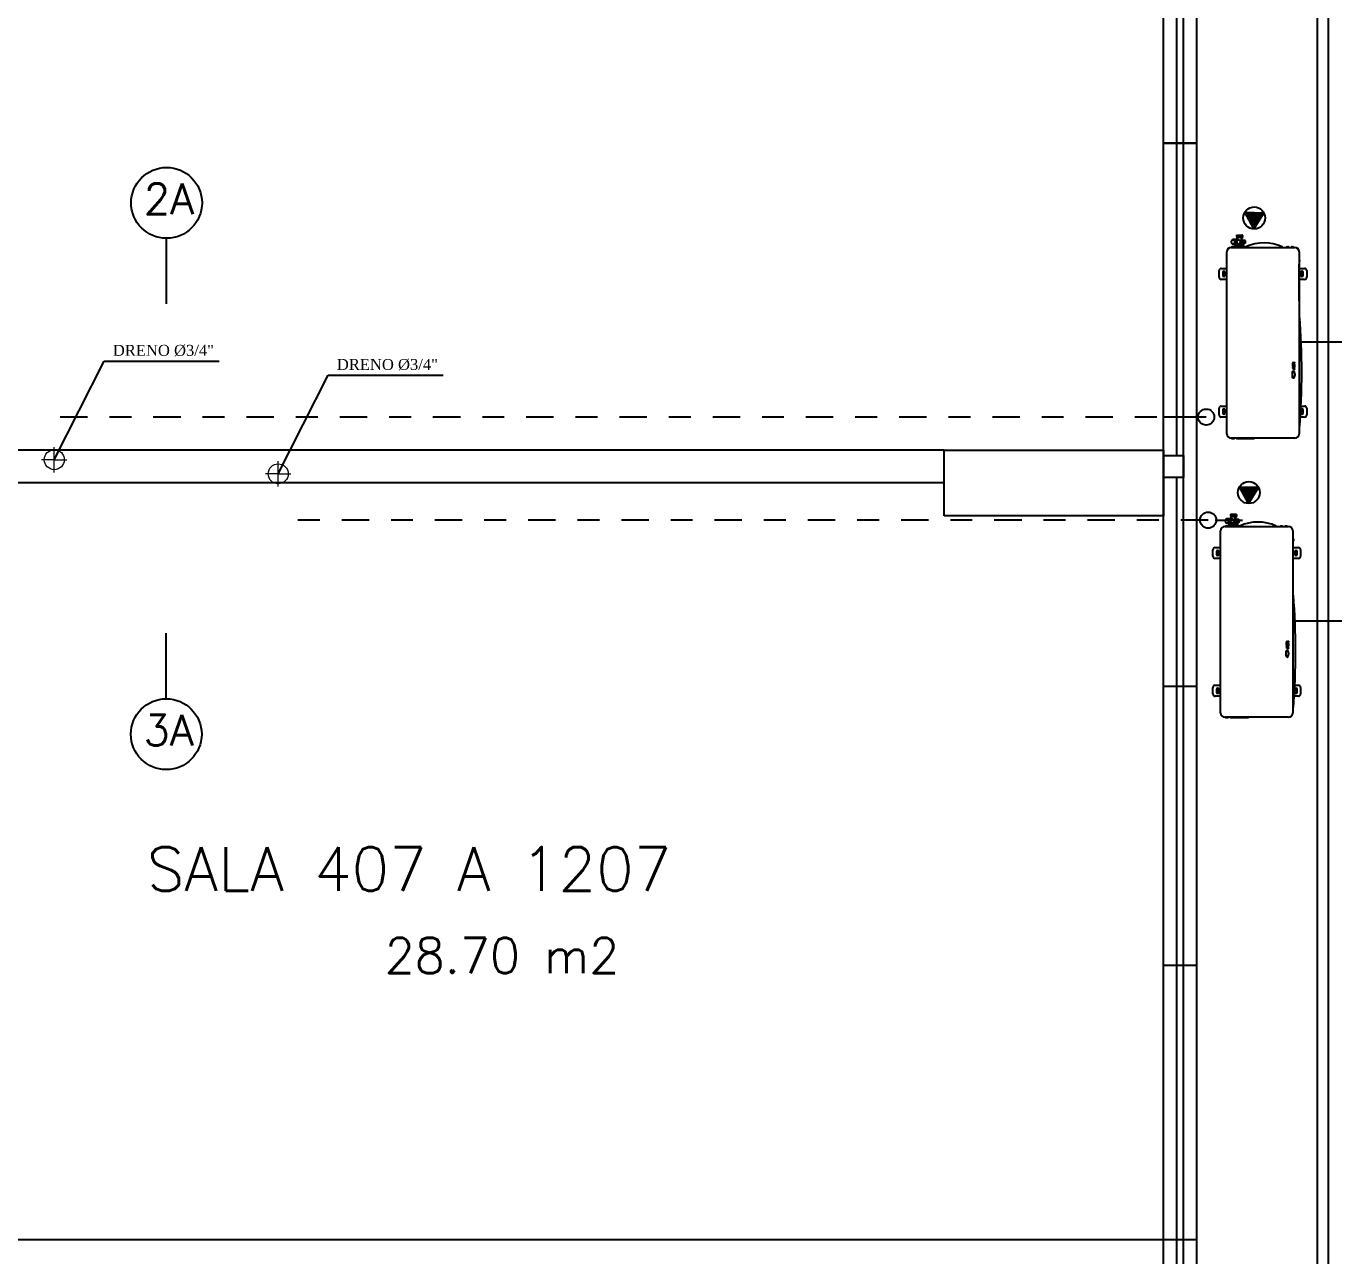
# Model space of a CAD drawing. Extents: x 544 to 914, y -40 to 56.
# Drawn here: x 648.09 to 654.06, y -9.83 to -4.22 of the extents above; entities that cross this region are included whole.
import ezdxf
from ezdxf.enums import TextEntityAlignment as Align

# ---------------------------------------------------------------- set-up
doc = ezdxf.new("R2010")
doc.units = 0
doc.header["$LTSCALE"] = 0.5
doc.header["$MEASUREMENT"] = 0
doc.linetypes.add('DASHDOT2', pattern=[0.5, 0.25, -0.125, 0, -0.125])
doc.layers.get('0').update_dxf_attribs({"linetype": 'CONTINUOUS'})
doc.layers.add('008', color=1, linetype='CONTINUOUS')
doc.styles.add('r80', font='romans.shx', dxfattribs={"height": 0.175})
doc.styles.add('RSA', font='romans.shx')
doc.styles.add('style3', font='times.ttf', dxfattribs={"height": 0.4})
doc.styles.add('T20', font='simplex.shx', dxfattribs={"height": 0.1})

msp = doc.modelspace()

# ---------------------------------------------------------------- linework, layer by layer
at = {"color": 1}
for p, q in [((653.6911, -5.1462), (653.6496, -5.0702)), ((653.6496, -5.0702), (653.7362, -5.0722)), ((653.6537, -5.0778), (653.7317, -5.0796)), ((653.6579, -5.0854), (653.7272, -5.087)), ((653.662, -5.093), (653.7226, -5.0944)), ((653.6662, -5.1006), (653.7181, -5.1018)), ((653.6703, -5.1082), (653.7136, -5.1092)), ((653.6745, -5.1158), (653.7091, -5.1166)), ((653.6786, -5.1234), (653.7046, -5.124)), ((653.7362, -5.0722), (653.6911, -5.1462)), ((653.6121, -5.1759), (653.6121, -5.1829)), ((653.6131, -5.1753), (653.6152, -5.1744)), ((653.6152, -5.1844), (653.6131, -5.1835)), ((653.6132, -5.1836), (653.6132, -5.1889)), ((653.6152, -5.1744), (653.6359, -5.1744)), ((653.6152, -5.1844), (653.6359, -5.1844)), ((653.6157, -5.1759), (653.6157, -5.1829)), ((653.6165, -5.1844), (653.6165, -5.1889)), ((653.617, -5.1969), (653.617, -5.1844)), ((653.6291, -5.1759), (653.6291, -5.1829)), ((653.6341, -5.2004), (653.6341, -5.1844)), ((653.638, -5.1753), (653.6359, -5.1744)), ((653.6359, -5.1844), (653.638, -5.1835)), ((653.6378, -5.1836), (653.6378, -5.1889)), ((653.6389, -5.1759), (653.6389, -5.1829)), ((653.6828, -5.131), (653.7001, -5.1314)), ((653.587, -5.2305), (653.5957, -5.2305)), ((653.5892, -5.2304), (653.5892, -5.23)), ((653.5912, -5.228), (653.5967, -5.228)), ((653.5932, -5.2305), (653.5932, -5.23)), ((653.5945, -5.1934), (653.6085, -5.1934)), ((653.6085, -5.2174), (653.5945, -5.2174)), ((653.5952, -5.228), (653.6007, -5.228)), ((653.5957, -5.2305), (653.6001, -5.2305)), ((653.6001, -5.2305), (653.8638, -5.2305)), ((653.6023, -5.2289), (653.6054, -5.2244)), ((653.6027, -5.2305), (653.6027, -5.23)), ((653.6061, -5.2224), (653.6061, -5.2174)), ((653.6061, -5.2224), (653.6093, -5.2224)), ((653.6092, -5.2054), (653.6134, -5.2054)), ((653.6093, -5.2224), (653.6403, -5.2224)), ((653.6094, -5.2159), (653.645, -5.2159)), ((653.6106, -5.1969), (653.6195, -5.1969)), ((653.6106, -5.2139), (653.6195, -5.2139)), ((653.6163, -5.1904), (653.6141, -5.1895)), ((653.6163, -5.1904), (653.617, -5.1904)), ((653.6167, -5.2139), (653.6167, -5.2159)), ((653.617, -5.2159), (653.617, -5.2139)), ((653.628, -5.2015), (653.628, -5.2004)), ((653.6347, -5.2004), (653.628, -5.2004)), ((653.6347, -5.2084), (653.6283, -5.2084)), ((653.6291, -5.2084), (653.6291, -5.2004)), ((653.6341, -5.1904), (653.6347, -5.1904)), ((653.6341, -5.2159), (653.6341, -5.2084)), ((653.6411, -5.2094), (653.6341, -5.2094)), ((653.6344, -5.2104), (653.6341, -5.2104)), ((653.6344, -5.2094), (653.6344, -5.2104)), ((653.6344, -5.2137), (653.6344, -5.2159)), ((653.6436, -5.2137), (653.6344, -5.2137)), ((653.6347, -5.1904), (653.6369, -5.1895)), ((653.6347, -5.2004), (653.6347, -5.2084)), ((653.6411, -5.2014), (653.6347, -5.2014)), ((653.6371, -5.2124), (653.6371, -5.2124)), ((653.6386, -5.2124), (653.6386, -5.2122)), ((653.6394, -5.2122), (653.6394, -5.2124)), ((653.6507, -5.1991), (653.6395, -5.1991)), ((653.6507, -5.2118), (653.6395, -5.2118)), ((653.6403, -5.2224), (653.645, -5.2224)), ((653.6409, -5.2124), (653.6409, -5.2124)), ((653.6436, -5.2137), (653.6436, -5.2159)), ((653.645, -5.2224), (653.645, -5.2159)), ((653.6455, -5.2244), (653.6496, -5.2303)), ((653.6533, -5.2054), (653.6473, -5.2054)), ((653.6488, -5.229), (653.6492, -5.229)), ((653.6522, -5.2303), (653.6522, -5.23)), ((653.6542, -5.228), (653.655, -5.228)), ((653.8398, -5.2304), (653.8398, -5.23)), ((653.8418, -5.228), (653.8473, -5.228)), ((653.8493, -5.2304), (653.8493, -5.23)), ((653.8612, -5.2305), (653.8612, -5.2299)), ((653.8632, -5.2279), (653.8687, -5.2279)), ((653.8632, -5.228), (653.8687, -5.228)), ((653.8638, -5.2305), (653.8682, -5.2305)), ((653.8682, -5.2305), (653.877, -5.2305)), ((653.8707, -5.2305), (653.8707, -5.2299)), ((653.567, -6.0805), (653.567, -5.2505)), ((653.897, -5.2505), (653.897, -5.2892)), ((653.897, -5.2866), (653.8974, -5.2866)), ((653.897, -5.2892), (653.897, -5.2936)), ((653.897, -5.2936), (653.897, -5.6632)), ((653.897, -5.2961), (653.8974, -5.2961)), ((653.8994, -5.2886), (653.8994, -5.2941)), ((653.532, -5.3665), (653.532, -5.3365)), ((653.542, -5.3265), (653.5669, -5.3265)), ((653.5485, -5.3445), (653.5485, -5.3585)), ((653.5585, -5.3585), (653.5585, -5.3445)), ((653.8971, -5.3066), (653.8972, -5.3066)), ((653.8972, -5.4741), (653.8972, -5.3066)), ((653.8972, -5.3265), (653.922, -5.3265)), ((653.9055, -5.3445), (653.9055, -5.3585)), ((653.9155, -5.3585), (653.9155, -5.3445)), ((653.932, -5.3365), (653.932, -5.3665)), ((653.5669, -5.3765), (653.542, -5.3765)), ((653.922, -5.3765), (653.8972, -5.3765)), ((653.8971, -5.4741), (653.8972, -5.4741)), ((653.8976, -5.5419), (653.897, -5.5419)), ((653.897, -5.6607), (653.8974, -5.6607)), ((653.897, -5.6632), (653.897, -5.6676)), ((653.8994, -5.6627), (653.8994, -5.6682)), ((653.897, -5.6676), (653.897, -6.0373)), ((653.897, -5.6702), (653.8974, -5.6702)), ((653.8664, -5.7578), (653.8662, -5.7595)), ((653.8662, -5.7595), (653.8662, -5.7679)), ((653.8662, -5.7679), (653.8778, -5.7679)), ((653.8778, -5.7688), (653.8662, -5.7688)), ((653.8662, -5.7688), (653.8662, -5.7723)), ((653.8662, -5.7723), (653.8778, -5.7723)), ((653.8778, -5.7727), (653.8662, -5.7785)), ((653.8662, -5.7785), (653.8662, -5.782)), ((653.8662, -5.782), (653.8778, -5.7878)), ((653.8672, -5.7563), (653.8664, -5.7578)), ((653.8682, -5.7552), (653.8672, -5.7563)), ((653.8691, -5.7547), (653.8682, -5.7552)), ((653.8688, -5.7594), (653.869, -5.7587)), ((653.8688, -5.7644), (653.8688, -5.7594)), ((653.8704, -5.7644), (653.8688, -5.7644)), ((653.869, -5.7587), (653.8692, -5.7583)), ((653.8704, -5.7547), (653.8691, -5.7547)), ((653.8692, -5.7583), (653.8695, -5.7582)), ((653.8695, -5.7582), (653.8698, -5.7582)), ((653.8697, -5.7802), (653.8728, -5.7787)), ((653.8728, -5.7817), (653.8697, -5.7802)), ((653.8698, -5.7582), (653.8701, -5.7583)), ((653.8701, -5.7583), (653.8703, -5.7587)), ((653.8703, -5.7587), (653.8704, -5.7594)), ((653.8713, -5.7552), (653.8704, -5.7547)), ((653.8704, -5.7594), (653.8704, -5.7644)), ((653.8724, -5.7564), (653.8713, -5.7552)), ((653.8725, -5.7568), (653.8724, -5.7564)), ((653.8778, -5.7538), (653.8725, -5.7568)), ((653.8728, -5.7787), (653.8728, -5.7817)), ((653.8733, -5.7604), (653.8778, -5.7579)), ((653.8733, -5.7644), (653.8733, -5.7604)), ((653.8778, -5.7644), (653.8733, -5.7644)), ((653.8752, -5.7776), (653.8778, -5.7763)), ((653.8752, -5.7828), (653.8752, -5.7776)), ((653.8778, -5.7579), (653.8778, -5.7538)), ((653.8778, -5.7679), (653.8778, -5.7644)), ((653.8778, -5.7723), (653.8778, -5.7688)), ((653.8778, -5.7763), (653.8778, -5.7727)), ((653.8652, -5.799), (653.8652, -5.822)), ((653.87, -5.7972), (653.867, -5.7972)), ((653.867, -5.8238), (653.87, -5.8238)), ((653.8702, -5.7963), (653.8702, -5.797)), ((653.8702, -5.824), (653.8702, -5.8246)), ((653.8786, -5.8099), (653.8737, -5.7957)), ((653.8737, -5.8252), (653.8786, -5.8111)), ((653.8778, -5.7841), (653.8752, -5.7828)), ((653.8778, -5.7878), (653.8778, -5.7841)), ((653.542, -5.9545), (653.567, -5.9545)), ((653.9052, -5.9545), (653.922, -5.9545)), ((653.532, -5.9945), (653.532, -5.9645)), ((653.567, -6.0045), (653.542, -6.0045)), ((653.5485, -5.9725), (653.5485, -5.9865)), ((653.5585, -5.9865), (653.5585, -5.9725)), ((653.922, -6.0045), (653.9025, -6.0045)), ((653.9055, -5.9725), (653.9055, -5.9865)), ((653.9155, -5.9865), (653.9155, -5.9725)), ((653.932, -5.9645), (653.932, -5.9945)), ((653.897, -6.0347), (653.8974, -6.0347)), ((653.897, -6.0373), (653.897, -6.0417)), ((653.897, -6.0417), (653.897, -6.0805)), ((653.897, -6.0442), (653.8974, -6.0442)), ((653.897, -6.057), (653.8976, -6.057)), ((653.8994, -6.0367), (653.8994, -6.0422)), ((653.5957, -6.1005), (653.587, -6.1005)), ((653.5892, -6.1005), (653.5892, -6.1009)), ((653.6006, -6.1029), (653.5912, -6.1029)), ((653.5931, -6.1005), (653.5931, -6.1009)), ((653.6001, -6.1005), (653.5957, -6.1005)), ((653.877, -6.1005), (653.6001, -6.1005)), ((653.6026, -6.1005), (653.6026, -6.1009)), ((653.6107, -6.1013), (653.6122, -6.1028)), ((653.6921, -6.103), (653.6126, -6.103)), ((653.6939, -6.1013), (653.6924, -6.1028)), ((653.6664, -6.3987), (653.6249, -6.3227)), ((653.6249, -6.3227), (653.7115, -6.3248)), ((653.629, -6.3303), (653.707, -6.3322)), ((653.6332, -6.3379), (653.7025, -6.3395)), ((653.6373, -6.3455), (653.6979, -6.3469)), ((653.6415, -6.3531), (653.6934, -6.3543)), ((653.6456, -6.3607), (653.6889, -6.3617)), ((653.6498, -6.3683), (653.6844, -6.3691)), ((653.6539, -6.3759), (653.6799, -6.3765)), ((653.7115, -6.3248), (653.6664, -6.3987)), ((653.6581, -6.3835), (653.6754, -6.3839)), ((653.5664, -6.4663), (653.5804, -6.4663)), ((653.5804, -6.4903), (653.5664, -6.4903)), ((653.5742, -6.5017), (653.5774, -6.4973)), ((653.578, -6.4953), (653.578, -6.4903)), ((653.578, -6.4953), (653.5813, -6.4953)), ((653.5811, -6.4783), (653.5853, -6.4783)), ((653.5813, -6.4953), (653.6123, -6.4953)), ((653.5814, -6.4888), (653.6169, -6.4888)), ((653.5825, -6.4698), (653.5914, -6.4698)), ((653.5825, -6.4868), (653.5914, -6.4868)), ((653.5841, -6.4488), (653.5841, -6.4558)), ((653.585, -6.4482), (653.5871, -6.4473)), ((653.5871, -6.4573), (653.585, -6.4564)), ((653.5852, -6.4564), (653.5852, -6.4618)), ((653.5883, -6.4633), (653.5861, -6.4623)), ((653.5871, -6.4473), (653.6078, -6.4473)), ((653.5871, -6.4573), (653.6078, -6.4573)), ((653.5877, -6.4488), (653.5877, -6.4558)), ((653.5883, -6.4633), (653.5889, -6.4633)), ((653.5885, -6.4573), (653.5885, -6.4618)), ((653.5886, -6.4868), (653.5886, -6.4888)), ((653.5889, -6.4698), (653.5889, -6.4573)), ((653.5889, -6.4888), (653.5889, -6.4868)), ((653.6, -6.4744), (653.6, -6.4733)), ((653.6067, -6.4733), (653.6, -6.4733)), ((653.6067, -6.4813), (653.6003, -6.4813)), ((653.601, -6.4813), (653.601, -6.4733)), ((653.6011, -6.4488), (653.6011, -6.4558)), ((653.606, -6.4733), (653.606, -6.4573)), ((653.606, -6.4633), (653.6067, -6.4633)), ((653.606, -6.4888), (653.606, -6.4813)), ((653.613, -6.4823), (653.606, -6.4823)), ((653.6063, -6.4833), (653.606, -6.4833)), ((653.6063, -6.4823), (653.6063, -6.4833)), ((653.6063, -6.4866), (653.6063, -6.4888)), ((653.6155, -6.4866), (653.6063, -6.4866)), ((653.6067, -6.4633), (653.6089, -6.4623)), ((653.6067, -6.4733), (653.6067, -6.4813)), ((653.613, -6.4743), (653.6067, -6.4743)), ((653.6099, -6.4482), (653.6078, -6.4473)), ((653.6078, -6.4573), (653.6099, -6.4564)), ((653.609, -6.4852), (653.609, -6.4852)), ((653.6097, -6.4564), (653.6097, -6.4618)), ((653.6105, -6.4852), (653.6105, -6.4851)), ((653.6108, -6.4488), (653.6108, -6.4558)), ((653.6113, -6.4851), (653.6113, -6.4852)), ((653.6227, -6.4719), (653.6115, -6.4719)), ((653.6227, -6.4846), (653.6115, -6.4846)), ((653.6123, -6.4953), (653.6169, -6.4953)), ((653.6128, -6.4852), (653.6128, -6.4852)), ((653.6155, -6.4866), (653.6155, -6.4888)), ((653.6169, -6.4953), (653.6169, -6.4888)), ((653.6175, -6.4973), (653.6216, -6.5031)), ((653.6253, -6.4783), (653.6193, -6.4783)), ((653.5389, -7.3533), (653.5389, -6.5233)), ((653.5589, -6.5033), (653.5677, -6.5033)), ((653.5611, -6.5033), (653.5611, -6.5029)), ((653.5631, -6.5009), (653.5686, -6.5009)), ((653.5651, -6.5033), (653.5651, -6.5029)), ((653.5671, -6.5009), (653.5726, -6.5009)), ((653.5677, -6.5033), (653.5721, -6.5033)), ((653.5721, -6.5033), (653.8357, -6.5033)), ((653.5746, -6.5033), (653.5746, -6.5029)), ((653.6207, -6.5019), (653.6212, -6.5019)), ((653.6241, -6.5031), (653.6241, -6.5029)), ((653.6261, -6.5009), (653.627, -6.5009)), ((653.8117, -6.5033), (653.8117, -6.5029)), ((653.8137, -6.5009), (653.8192, -6.5009)), ((653.8212, -6.5033), (653.8212, -6.5029)), ((653.8332, -6.5033), (653.8332, -6.5028)), ((653.8352, -6.5008), (653.8407, -6.5008)), ((653.8352, -6.5009), (653.8407, -6.5009)), ((653.8357, -6.5033), (653.8401, -6.5033)), ((653.8401, -6.5033), (653.8489, -6.5033)), ((653.8427, -6.5033), (653.8427, -6.5028)), ((653.8689, -6.5233), (653.8689, -6.562)), ((653.5039, -6.6393), (653.5039, -6.6093)), ((653.5139, -6.5993), (653.5389, -6.5993)), ((653.8689, -6.5595), (653.8693, -6.5595)), ((653.8689, -6.562), (653.8689, -6.5664)), ((653.8689, -6.5664), (653.8689, -6.9361)), ((653.8689, -6.569), (653.8693, -6.569)), ((653.869, -6.5795), (653.8692, -6.5795)), ((653.8692, -6.7469), (653.8692, -6.5795)), ((653.8692, -6.5993), (653.8939, -6.5993)), ((653.8713, -6.5615), (653.8713, -6.567)), ((653.9039, -6.6093), (653.9039, -6.6393)), ((653.5389, -6.6493), (653.5139, -6.6493)), ((653.5204, -6.6173), (653.5204, -6.6313)), ((653.5304, -6.6313), (653.5304, -6.6173)), ((653.8939, -6.6493), (653.8692, -6.6493)), ((653.8774, -6.6173), (653.8774, -6.6313)), ((653.8874, -6.6313), (653.8874, -6.6173)), ((653.869, -6.7469), (653.8692, -6.7469)), ((653.8696, -6.8148), (653.8689, -6.8148)), ((653.8689, -6.9335), (653.8693, -6.9335)), ((653.8689, -6.9361), (653.8689, -6.9405)), ((653.8689, -6.9405), (653.8689, -7.3101)), ((653.8689, -6.943), (653.8693, -6.943)), ((653.8713, -6.9355), (653.8713, -6.941)), ((653.8384, -7.0306), (653.8381, -7.0324)), ((653.8381, -7.0324), (653.8381, -7.0407)), ((653.8391, -7.0292), (653.8384, -7.0306)), ((653.8401, -7.028), (653.8391, -7.0292)), ((653.8411, -7.0276), (653.8401, -7.028)), ((653.8408, -7.0322), (653.841, -7.0315)), ((653.8408, -7.0373), (653.8408, -7.0322)), ((653.841, -7.0315), (653.8412, -7.0312)), ((653.8423, -7.0276), (653.8411, -7.0276)), ((653.8412, -7.0312), (653.8415, -7.0311)), ((653.8415, -7.0311), (653.8417, -7.0311)), ((653.8417, -7.0311), (653.842, -7.0312)), ((653.842, -7.0312), (653.8422, -7.0315)), ((653.8422, -7.0315), (653.8424, -7.0322)), ((653.8432, -7.028), (653.8423, -7.0276)), ((653.8424, -7.0322), (653.8424, -7.0373)), ((653.8443, -7.0292), (653.8432, -7.028)), ((653.8445, -7.0297), (653.8443, -7.0292)), ((653.8497, -7.0267), (653.8445, -7.0297)), ((653.8453, -7.0332), (653.8497, -7.0307)), ((653.8453, -7.0373), (653.8453, -7.0332)), ((653.8497, -7.0307), (653.8497, -7.0267)), ((653.8371, -7.0718), (653.8371, -7.0948)), ((653.8381, -7.0407), (653.8497, -7.0407)), ((653.8497, -7.0416), (653.8381, -7.0416)), ((653.8381, -7.0416), (653.8381, -7.0451)), ((653.8381, -7.0451), (653.8497, -7.0451)), ((653.8497, -7.0455), (653.8381, -7.0513)), ((653.8381, -7.0513), (653.8381, -7.0548)), ((653.8381, -7.0548), (653.8497, -7.0606)), ((653.8419, -7.07), (653.8389, -7.07)), ((653.8424, -7.0373), (653.8408, -7.0373)), ((653.8416, -7.0531), (653.8447, -7.0515)), ((653.8447, -7.0546), (653.8416, -7.0531)), ((653.8421, -7.0692), (653.8421, -7.0698)), ((653.8447, -7.0515), (653.8447, -7.0546)), ((653.8497, -7.0373), (653.8453, -7.0373)), ((653.8506, -7.0827), (653.8456, -7.0686)), ((653.8456, -7.098), (653.8506, -7.0839)), ((653.8472, -7.0504), (653.8497, -7.0492)), ((653.8472, -7.0557), (653.8472, -7.0504)), ((653.8497, -7.0569), (653.8472, -7.0557)), ((653.8497, -7.0407), (653.8497, -7.0373)), ((653.8497, -7.0451), (653.8497, -7.0416)), ((653.8497, -7.0492), (653.8497, -7.0455)), ((653.8497, -7.0606), (653.8497, -7.0569)), ((653.8389, -7.0966), (653.8419, -7.0966)), ((653.8421, -7.0968), (653.8421, -7.0974)), ((653.5039, -7.2673), (653.5039, -7.2373)), ((653.5139, -7.2273), (653.5389, -7.2273)), ((653.5204, -7.2453), (653.5204, -7.2593)), ((653.5304, -7.2593), (653.5304, -7.2453)), ((653.8771, -7.2273), (653.8939, -7.2273)), ((653.8774, -7.2453), (653.8774, -7.2593)), ((653.8874, -7.2593), (653.8874, -7.2453)), ((653.9039, -7.2373), (653.9039, -7.2673)), ((653.5389, -7.2773), (653.5139, -7.2773)), ((653.8689, -7.3076), (653.8693, -7.3076)), ((653.8689, -7.3101), (653.8689, -7.3145)), ((653.8689, -7.3145), (653.8689, -7.3533)), ((653.8689, -7.3171), (653.8693, -7.3171)), ((653.8689, -7.3299), (653.8696, -7.3298)), ((653.8713, -7.3096), (653.8713, -7.3151)), ((653.8939, -7.2773), (653.8744, -7.2773)), ((653.5676, -7.3733), (653.5589, -7.3733)), ((653.5612, -7.3733), (653.5612, -7.3737)), ((653.5726, -7.3757), (653.5632, -7.3757)), ((653.5651, -7.3733), (653.5651, -7.3737)), ((653.572, -7.3733), (653.5676, -7.3733)), ((653.8489, -7.3733), (653.572, -7.3733)), ((653.5746, -7.3733), (653.5746, -7.3737)), ((653.5827, -7.3742), (653.5842, -7.3757)), ((653.664, -7.3758), (653.5845, -7.3758)), ((653.6659, -7.3742), (653.6644, -7.3757))]:
    msp.add_line(p, q, dxfattribs=at)
at = {"color": 2}
for p, q in [((648.7342, -5.488), (648.7341, -5.189)), ((653.897, -5.6607), (654.1961, -5.6605)), ((653.8689, -6.9335), (654.168, -6.9333)), ((648.7325, -7.2892), (648.7324, -6.9901))]:
    msp.add_line(p, q, dxfattribs=at)
for p, q in [((648.2221, -6.1987), (648.4494, -5.7493)), ((648.4494, -5.7493), (648.9737, -5.7493)), ((649.2431, -6.2631), (649.4705, -5.8136)), ((649.4705, -5.8136), (649.9948, -5.8136))]:
    msp.add_line(p, q)
at = {"lineweight": 0}
for p, q in [((648.2221, -6.1987), (648.1644, -6.1987)), ((648.2221, -6.2565), (648.2221, -6.141)), ((648.2221, -6.1987), (648.2798, -6.1987)), ((649.2431, -6.3208), (649.2431, -6.2053)), ((649.2431, -6.2631), (649.1854, -6.2631)), ((649.2431, -6.2631), (649.3008, -6.2631))]:
    msp.add_line(p, q, dxfattribs=at)
at = {"color": 2}
for centre, radius in [((648.734, -5.0275), 0.1615), ((653.6923, -5.0962), 0.05), ((653.6676, -6.3487), 0.05), ((648.7325, -7.4507), 0.1615)]:
    msp.add_circle(centre, radius, dxfattribs=at)
for centre in [(653.4735, -6.0044), (653.4822, -6.4744)]:
    msp.add_circle(centre, 0.0368)
at = {"lineweight": 0}
for centre in [(648.2221, -6.1987), (649.2431, -6.2631)]:
    msp.add_circle(centre, 0.0456, dxfattribs=at)
at = {"color": 1}
for centre, radius, start, end in [((653.5869, -5.2504), 0.02, 90, 180), ((653.587, -5.2505), 0.02, 90, 180), ((653.5912, -5.23), 0.002, 90, 180), ((653.5952, -5.23), 0.002, 90, 180), ((653.5967, -5.23), 0.002, 77.82606, 90), ((653.6007, -5.23), 0.002, 0, 90), ((653.6093, -5.2272), 0.00475, 90.00001, 145), ((653.639, -5.2196), 0.00745, 104.77742, 128.13564), ((653.639, -5.2196), 0.00744, 97.8039, 104.79926), ((653.639, -5.2196), 0.0072, 86.81646, 93.18354), ((653.639, -5.2196), 0.00744, 75.20074, 82.1961), ((653.639, -5.2196), 0.00745, 51.86436, 75.22258), ((653.6417, -5.2272), 0.00475, 35, 90), ((653.6492, -5.231), 0.002, 18.54369, 90), ((653.655, -5.2313), 0.003, 114.58578, 162.54686), ((653.6542, -5.23), 0.002, 90, 180), ((653.7369, -5.4104), 0.2, 65.41422, 114.58578), ((653.8189, -5.2313), 0.003, 17.45313, 65.41422), ((653.8418, -5.23), 0.002, 90, 180), ((653.8473, -5.23), 0.002, 0, 90), ((653.8632, -5.2299), 0.002, 90, 180), ((653.8632, -5.23), 0.002, 90, 180), ((653.8687, -5.2299), 0.002, 0, 90), ((653.8687, -5.23), 0.002, 0, 90), ((653.877, -5.2504), 0.02, 0, 90), ((653.877, -5.2505), 0.02, 0, 90), ((653.8974, -5.2886), 0.002, 0, 90), ((653.8974, -5.2941), 0.002, 270, 0), ((653.542, -5.3365), 0.01, 90, 180), ((653.5535, -5.3445), 0.005, 0, 180), ((653.5535, -5.3585), 0.005, 180, 0), ((653.9105, -5.3445), 0.005, 0, 180), ((653.9105, -5.3585), 0.005, 180, 0), ((653.922, -5.3365), 0.01, 0, 90), ((653.542, -5.3665), 0.01, 180, 270), ((653.922, -5.3665), 0.01, 270, 0), ((653.8976, -5.5434), 0.0015, 4.42438, 89), ((650.5887, -5.7995), 3.3203, 355.57562, 4.42438), ((653.8974, -5.6627), 0.002, 0, 90), ((653.8974, -5.6682), 0.002, 270, 0), ((653.867, -5.799), 0.0018, 90, 180), ((653.867, -5.822), 0.0018, 180, 270), ((653.87, -5.797), 0.0002, 270, 0), ((653.87, -5.824), 0.0002, 0, 90), ((653.872, -5.7963), 0.0018, 19.29005, 180), ((653.872, -5.8246), 0.0018, 180, 340.70995), ((653.8769, -5.8105), 0.0018, 340.70995, 19.29005), ((653.542, -5.9645), 0.01, 90, 180), ((653.922, -5.9645), 0.01, 0, 90), ((653.542, -5.9945), 0.01, 180, 270), ((653.5535, -5.9725), 0.005, 0, 180), ((653.5535, -5.9865), 0.005, 180, 0), ((653.9105, -5.9725), 0.005, 0, 180), ((653.9105, -5.9865), 0.005, 180, 0), ((653.922, -5.9945), 0.01, 270, 0), ((653.587, -6.0805), 0.02, 180, 270), ((653.877, -6.0805), 0.02, 270, 0), ((653.8974, -6.0367), 0.002, 0, 90), ((653.8974, -6.0422), 0.002, 270, 0), ((653.8976, -6.0555), 0.0015, 271, 355.57562), ((653.5912, -6.1009), 0.002, 180, 270), ((653.5951, -6.1009), 0.002, 180, 270), ((653.6006, -6.1009), 0.002, 270, 0), ((653.6111, -6.101), 0.0005, 90, 225.00001), ((653.6126, -6.1025), 0.0005, 225.00001, 270), ((653.6921, -6.1025), 0.0005, 270, 314.99999), ((653.6936, -6.101), 0.0005, 314.99999, 90), ((653.5813, -6.5), 0.00475, 90.00001, 145), ((653.6109, -6.4924), 0.00745, 104.77742, 128.13564), ((653.6109, -6.4924), 0.00744, 97.8039, 104.79926), ((653.6109, -6.4924), 0.0072, 86.81646, 93.18354), ((653.6109, -6.4924), 0.00744, 75.20074, 82.1961), ((653.6109, -6.4924), 0.00745, 51.86436, 75.22258), ((653.6136, -6.5), 0.00475, 35, 90), ((653.7089, -6.6833), 0.2, 65.41422, 114.58578), ((653.5589, -6.5233), 0.02, 90, 180), ((653.5589, -6.5233), 0.02, 90, 180), ((653.5631, -6.5029), 0.002, 90, 180), ((653.5671, -6.5029), 0.002, 90, 180), ((653.5686, -6.5029), 0.002, 77.82606, 90), ((653.5726, -6.5029), 0.002, 0, 90), ((653.6212, -6.5039), 0.002, 18.54369, 90), ((653.6261, -6.5029), 0.002, 90, 180), ((653.6269, -6.5042), 0.003, 114.58578, 162.54686), ((653.7908, -6.5042), 0.003, 17.45313, 65.41422), ((653.8137, -6.5029), 0.002, 90, 180), ((653.8192, -6.5029), 0.002, 0, 90), ((653.8352, -6.5028), 0.002, 90, 180), ((653.8352, -6.5029), 0.002, 90, 180), ((653.8407, -6.5028), 0.002, 0, 90), ((653.8407, -6.5029), 0.002, 0, 90), ((653.8489, -6.5232), 0.02, 0, 90), ((653.8489, -6.5233), 0.02, 0, 90), ((653.5139, -6.6093), 0.01, 90, 180), ((653.5254, -6.6173), 0.005, 0, 180), ((653.8693, -6.5615), 0.002, 0, 90), ((653.8693, -6.567), 0.002, 270, 0), ((653.8824, -6.6173), 0.005, 0, 180), ((653.8939, -6.6093), 0.01, 0, 90), ((653.5139, -6.6393), 0.01, 180, 270), ((653.5254, -6.6313), 0.005, 180, 0), ((653.8824, -6.6313), 0.005, 180, 0), ((653.8939, -6.6393), 0.01, 270, 0), ((653.8695, -6.8163), 0.0015, 4.42438, 89), ((650.5606, -7.0723), 3.3203, 355.57562, 4.42438), ((653.8693, -6.9355), 0.002, 0, 90), ((653.8693, -6.941), 0.002, 270, 0), ((653.8389, -7.0718), 0.0018, 90, 180), ((653.8419, -7.0698), 0.0002, 270, 0), ((653.8439, -7.0692), 0.0018, 19.29005, 180), ((653.8489, -7.0833), 0.0018, 340.70995, 19.29005), ((653.8389, -7.0948), 0.0018, 180, 270), ((653.8419, -7.0968), 0.0002, 0, 90), ((653.8439, -7.0974), 0.0018, 180, 340.70995), ((653.5139, -7.2373), 0.01, 90, 180), ((653.5139, -7.2673), 0.01, 180, 270), ((653.5254, -7.2453), 0.005, 0, 180), ((653.5254, -7.2593), 0.005, 180, 0), ((653.8824, -7.2453), 0.005, 0, 180), ((653.8824, -7.2593), 0.005, 180, 0), ((653.8939, -7.2373), 0.01, 0, 90), ((653.8939, -7.2673), 0.01, 270, 0), ((653.8693, -7.3096), 0.002, 0, 90), ((653.8693, -7.3151), 0.002, 270, 0), ((653.8695, -7.3283), 0.0015, 271, 355.57562), ((653.5589, -7.3533), 0.02, 180, 270), ((653.5632, -7.3737), 0.002, 180, 270), ((653.5671, -7.3737), 0.002, 180, 270), ((653.5726, -7.3737), 0.002, 270, 0), ((653.583, -7.3738), 0.0005, 90, 225.00001), ((653.5845, -7.3753), 0.0005, 225.00001, 270), ((653.664, -7.3753), 0.0005, 270, 314.99999), ((653.6655, -7.3738), 0.0005, 314.99999, 90), ((653.8489, -7.3533), 0.02, 270, 0)]:
    msp.add_arc(centre, radius, start, end, dxfattribs=at)
for points, start_tangent, end_tangent in [([(653.6121, -5.1759), (653.6127, -5.1755), (653.6131, -5.1753)], (0.770262, 0.637728), (0.918899, 0.394492)), ([(653.6121, -5.1829), (653.6127, -5.1833), (653.6131, -5.1835)], (0.770262, -0.637728), (0.918899, -0.394492)), ([(653.6131, -5.1753), (653.6132, -5.1753), (653.6137, -5.1751), (653.6142, -5.1751), (653.6147, -5.1753), (653.6152, -5.1755), (653.6157, -5.1759)], (0.918899, 0.394492), (0.770262, -0.637728)), ([(653.6131, -5.1835), (653.6132, -5.1836), (653.6137, -5.1837), (653.6142, -5.1837), (653.6147, -5.1836), (653.6152, -5.1833), (653.6157, -5.1829)], (0.918899, -0.394492), (0.770262, 0.637728)), ([(653.6157, -5.1759), (653.6177, -5.1755), (653.6196, -5.1753), (653.6215, -5.1751), (653.6234, -5.1751), (653.6252, -5.1753), (653.6271, -5.1755), (653.6291, -5.1759)], (0.976265, 0.216579), (0.976265, -0.216579)), ([(653.6157, -5.1829), (653.6177, -5.1833), (653.6196, -5.1836), (653.6215, -5.1837), (653.6234, -5.1837), (653.6252, -5.1836), (653.6271, -5.1833), (653.6291, -5.1829)], (0.976265, -0.216579), (0.976265, 0.216579)), ([(653.6291, -5.1759), (653.6305, -5.1755), (653.6319, -5.1753), (653.6333, -5.1751), (653.6347, -5.1751), (653.6361, -5.1753), (653.6375, -5.1755), (653.6389, -5.1759)], (0.95702, 0.290021), (0.95702, -0.290021)), ([(653.6291, -5.1829), (653.6305, -5.1833), (653.6319, -5.1836), (653.6333, -5.1837), (653.6347, -5.1837), (653.6361, -5.1836), (653.6375, -5.1833), (653.6389, -5.1829)], (0.95702, -0.290021), (0.95702, 0.290021)), ([(653.6389, -5.1759), (653.6384, -5.1755), (653.6379, -5.1753)], (-0.770262, 0.637728), (-0.918899, 0.394492)), ([(653.6389, -5.1829), (653.6384, -5.1833), (653.6379, -5.1835)], (-0.770262, -0.637728), (-0.918899, -0.394492)), ([(653.5892, -5.2054), (653.5893, -5.2035), (653.5897, -5.2016), (653.5904, -5.1999), (653.5912, -5.1984), (653.5923, -5.1972), (653.5935, -5.1963), (653.5948, -5.1957), (653.5962, -5.1956), (653.5969, -5.1956)], (0, 1), (0.989356, -0.145517)), ([(653.5969, -5.2152), (653.5962, -5.2153), (653.5948, -5.2151), (653.5935, -5.2145), (653.5923, -5.2136), (653.5912, -5.2124), (653.5904, -5.2109), (653.5897, -5.2092), (653.5893, -5.2073), (653.5892, -5.2054)], (-0.989356, -0.145517), (0, 1)), ([(653.5921, -5.1974), (653.5924, -5.1969), (653.5933, -5.1952), (653.5945, -5.1934)], (0.448795, 0.893635), (0.546869, 0.837218)), ([(653.5945, -5.2174), (653.5933, -5.2156), (653.5924, -5.2139), (653.5921, -5.2134)], (-0.546869, 0.837218), (-0.448792, 0.893636)), ([(653.5969, -5.1956), (653.5975, -5.1957), (653.5988, -5.1963), (653.6, -5.1972), (653.6011, -5.1984), (653.602, -5.1999), (653.6026, -5.2016), (653.603, -5.2035), (653.6031, -5.2054)], (0.989356, -0.145517), (0, -1)), ([(653.6031, -5.2054), (653.603, -5.2073), (653.6026, -5.2092), (653.602, -5.2109), (653.6011, -5.2124), (653.6, -5.2136), (653.5988, -5.2145), (653.5975, -5.2151), (653.5969, -5.2152)], (0, -1), (-0.989356, -0.145517)), ([(653.6043, -5.1934), (653.6046, -5.1952), (653.605, -5.1969), (653.6056, -5.1986), (653.6063, -5.2002), (653.6071, -5.2019), (653.608, -5.2036), (653.6092, -5.2054)], (0.161165, -0.986928), (0.546869, -0.837218)), ([(653.6092, -5.2054), (653.608, -5.2072), (653.6071, -5.2089), (653.6063, -5.2106), (653.6056, -5.2122), (653.605, -5.2139), (653.6046, -5.2156), (653.6043, -5.2174)], (-0.546869, -0.837218), (-0.161165, -0.986928)), ([(653.6085, -5.1934), (653.6096, -5.1952), (653.6106, -5.1969), (653.6114, -5.1986), (653.6121, -5.2002), (653.6126, -5.2019), (653.6131, -5.2036), (653.6134, -5.2054)], (0.546869, -0.837218), (0.161165, -0.986928)), ([(653.6134, -5.2054), (653.6131, -5.2072), (653.6126, -5.2089), (653.6121, -5.2106), (653.6114, -5.2122), (653.6106, -5.2139), (653.6096, -5.2156), (653.6085, -5.2174)], (-0.161165, -0.986928), (-0.546869, -0.837218)), ([(653.6132, -5.1889), (653.6137, -5.1893), (653.6141, -5.1895)], (0.770262, -0.637728), (0.918899, -0.394492)), ([(653.6141, -5.1895), (653.6142, -5.1895), (653.6147, -5.1896), (653.6151, -5.1896), (653.6156, -5.1895), (653.6161, -5.1893), (653.6165, -5.1889)], (0.918899, -0.394492), (0.770262, 0.637728)), ([(653.6165, -5.1889), (653.617, -5.189)], (0.976265, -0.216579), (0.978675, -0.205416)), ([(653.628, -5.2015), (653.6275, -5.201), (653.6268, -5.2004), (653.626, -5.1998), (653.6252, -5.1992), (653.6241, -5.1985), (653.623, -5.1979), (653.6218, -5.1974), (653.6205, -5.197), (653.6195, -5.1969)], (-0.724858, 0.688899), (-1, 0)), ([(653.6195, -5.2139), (653.6205, -5.2138), (653.6218, -5.2134), (653.623, -5.2129), (653.6242, -5.2123), (653.6252, -5.2116), (653.626, -5.211), (653.6268, -5.2104), (653.6274, -5.2098), (653.628, -5.2093), (653.6285, -5.2089), (653.6286, -5.2087)], (1, 0), (0.699762, 0.714376)), ([(653.628, -5.2015), (653.6284, -5.2028), (653.6286, -5.2042), (653.6287, -5.2056), (653.6286, -5.207), (653.6283, -5.2084)], (0.342201, -0.939627), (-0.257722, -0.966219)), ([(653.6286, -5.2087), (653.6289, -5.2084)], (0.699762, 0.714376), (0.685895, 0.7277)), ([(653.6341, -5.1896), (653.6352, -5.1895), (653.6365, -5.1893), (653.6378, -5.1889)], (0.998209, 0.059821), (0.95702, 0.290021)), ([(653.6378, -5.1889), (653.6373, -5.1893), (653.6369, -5.1895)], (-0.770262, -0.637728), (-0.918899, -0.394492)), ([(653.6381, -5.2122), (653.6379, -5.2122)], (-0.999621, -0.027527), (-0.996592, -0.082492)), ([(653.6383, -5.2122), (653.6381, -5.2122)], (-0.99962, 0.027564), (-0.999621, -0.027527)), ([(653.6395, -5.1991), (653.6389, -5.2002), (653.6383, -5.2012), (653.6382, -5.2014)], (-0.546869, -0.837218), (-0.433547, -0.901131)), ([(653.6382, -5.2094), (653.6383, -5.2096), (653.6389, -5.2107), (653.6395, -5.2118)], (0.433548, -0.90113), (0.546869, -0.837218)), ([(653.6386, -5.2122), (653.6383, -5.2122)], (-0.996592, 0.082492), (-0.99962, 0.027564)), ([(653.6445, -5.2054), (653.6444, -5.2043), (653.6441, -5.2032), (653.6436, -5.2022), (653.643, -5.2014), (653.6423, -5.2009), (653.6415, -5.2006), (653.6407, -5.2006), (653.6399, -5.2009), (653.6392, -5.2014)], (0, 1), (-0.722984, -0.690864)), ([(653.6392, -5.2094), (653.6399, -5.2099), (653.6407, -5.2102), (653.6415, -5.2102), (653.6423, -5.2099), (653.643, -5.2094), (653.6436, -5.2086), (653.6441, -5.2077), (653.6444, -5.2066), (653.6445, -5.2054)], (0.722984, -0.690864), (0, 1)), ([(653.6396, -5.2122), (653.6394, -5.2122)], (-0.99962, -0.027564), (-0.996592, -0.082492)), ([(653.6398, -5.2122), (653.6396, -5.2122)], (-0.999621, 0.027527), (-0.99962, -0.027564)), ([(653.64, -5.2122), (653.6398, -5.2122)], (-0.996592, 0.082492), (-0.999621, 0.027527)), ([(653.6411, -5.2094), (653.6417, -5.2093), (653.6424, -5.2089), (653.6429, -5.2084), (653.6434, -5.2077), (653.6437, -5.2068), (653.6439, -5.2059), (653.6439, -5.2049), (653.6437, -5.204), (653.6434, -5.2031), (653.6429, -5.2024), (653.6424, -5.2019), (653.6417, -5.2015), (653.6411, -5.2014)], (1, 0), (-1, 0)), ([(653.6473, -5.2054), (653.6466, -5.2043), (653.6461, -5.2033), (653.6456, -5.2022), (653.6452, -5.2012), (653.6449, -5.2002), (653.6447, -5.1991)], (-0.546869, 0.837218), (-0.161165, 0.986928)), ([(653.6447, -5.2118), (653.6449, -5.2107), (653.6452, -5.2096), (653.6456, -5.2086), (653.6461, -5.2075), (653.6466, -5.2065), (653.6473, -5.2054)], (0.161165, 0.986928), (0.546869, 0.837218)), ([(653.6533, -5.2054), (653.6531, -5.2043), (653.6528, -5.2033), (653.6524, -5.2022), (653.652, -5.2012), (653.6514, -5.2002), (653.6507, -5.1991)], (-0.161165, 0.986928), (-0.546869, 0.837218)), ([(653.6507, -5.2118), (653.6514, -5.2107), (653.652, -5.2096), (653.6524, -5.2086), (653.6528, -5.2075), (653.6531, -5.2065), (653.6533, -5.2054)], (0.546869, 0.837218), (0.161165, 0.986928)), ([(653.5611, -6.4783), (653.5613, -6.4763), (653.5617, -6.4745), (653.5623, -6.4728), (653.5632, -6.4713), (653.5642, -6.4701), (653.5655, -6.4692), (653.5668, -6.4686), (653.5681, -6.4684), (653.5688, -6.4685)], (0, 1), (0.989356, -0.145517)), ([(653.5688, -6.4881), (653.5681, -6.4881), (653.5668, -6.4879), (653.5655, -6.4874), (653.5642, -6.4865), (653.5632, -6.4852), (653.5623, -6.4837), (653.5617, -6.482), (653.5613, -6.4802), (653.5611, -6.4783)], (-0.989356, -0.145517), (0, 1)), ([(653.5641, -6.4702), (653.5643, -6.4697), (653.5653, -6.468), (653.5664, -6.4663)], (0.448795, 0.893635), (0.546869, 0.837218)), ([(653.5664, -6.4903), (653.5653, -6.4885), (653.5643, -6.4868), (653.5641, -6.4863)], (-0.546869, 0.837218), (-0.448792, 0.893636)), ([(653.5688, -6.4685), (653.5695, -6.4686), (653.5708, -6.4692), (653.572, -6.4701), (653.573, -6.4713), (653.5739, -6.4728), (653.5746, -6.4745), (653.575, -6.4763), (653.5751, -6.4783)], (0.989356, -0.145517), (0, -1)), ([(653.5751, -6.4783), (653.575, -6.4802), (653.5746, -6.482), (653.5739, -6.4837), (653.573, -6.4852), (653.572, -6.4865), (653.5708, -6.4874), (653.5695, -6.4879), (653.5688, -6.4881)], (0, -1), (-0.989356, -0.145517)), ([(653.5762, -6.4663), (653.5765, -6.468), (653.577, -6.4697), (653.5775, -6.4714), (653.5782, -6.4731), (653.579, -6.4748), (653.58, -6.4765), (653.5811, -6.4783)], (0.161165, -0.986928), (0.546869, -0.837218)), ([(653.5811, -6.4783), (653.58, -6.48), (653.579, -6.4817), (653.5782, -6.4834), (653.5775, -6.4851), (653.577, -6.4868), (653.5765, -6.4885), (653.5762, -6.4903)], (-0.546869, -0.837218), (-0.161165, -0.986928)), ([(653.5804, -6.4663), (653.5816, -6.468), (653.5825, -6.4697), (653.5833, -6.4714), (653.584, -6.4731), (653.5846, -6.4748), (653.585, -6.4765), (653.5853, -6.4783)], (0.546869, -0.837218), (0.161165, -0.986928)), ([(653.5853, -6.4783), (653.585, -6.48), (653.5846, -6.4817), (653.584, -6.4834), (653.5833, -6.4851), (653.5825, -6.4868), (653.5816, -6.4885), (653.5804, -6.4903)], (-0.161165, -0.986928), (-0.546869, -0.837218)), ([(653.5841, -6.4488), (653.5846, -6.4484), (653.585, -6.4482)], (0.770262, 0.637728), (0.918899, 0.394492)), ([(653.5841, -6.4558), (653.5846, -6.4561), (653.585, -6.4564)], (0.770262, -0.637728), (0.918899, -0.394492)), ([(653.585, -6.4482), (653.5851, -6.4481), (653.5856, -6.448), (653.5861, -6.448), (653.5866, -6.4481), (653.5871, -6.4484), (653.5877, -6.4488)], (0.918899, 0.394492), (0.770262, -0.637728)), ([(653.585, -6.4564), (653.5851, -6.4564), (653.5856, -6.4565), (653.5861, -6.4565), (653.5866, -6.4564), (653.5871, -6.4561), (653.5877, -6.4558)], (0.918899, -0.394492), (0.770262, 0.637728)), ([(653.5852, -6.4618), (653.5857, -6.4621), (653.5861, -6.4623)], (0.770262, -0.637728), (0.918899, -0.394492)), ([(653.5861, -6.4623), (653.5861, -6.4624), (653.5866, -6.4625), (653.5871, -6.4625), (653.5875, -6.4624), (653.588, -6.4621), (653.5885, -6.4618)], (0.918899, -0.394492), (0.770262, 0.637728)), ([(653.5877, -6.4488), (653.5896, -6.4484), (653.5915, -6.4481), (653.5934, -6.448), (653.5953, -6.448), (653.5972, -6.4481), (653.5991, -6.4484), (653.6011, -6.4488)], (0.976265, 0.216579), (0.976265, -0.216579)), ([(653.5877, -6.4558), (653.5896, -6.4561), (653.5915, -6.4564), (653.5934, -6.4565), (653.5953, -6.4565), (653.5972, -6.4564), (653.5991, -6.4561), (653.6011, -6.4558)], (0.976265, -0.216579), (0.976265, 0.216579)), ([(653.5885, -6.4618), (653.5889, -6.4619)], (0.976265, -0.216579), (0.978675, -0.205416)), ([(653.6, -6.4744), (653.5994, -6.4739), (653.5988, -6.4733), (653.598, -6.4727), (653.5971, -6.472), (653.5961, -6.4714), (653.5949, -6.4708), (653.5937, -6.4702), (653.5925, -6.4699), (653.5914, -6.4698)], (-0.724858, 0.688899), (-1, 0)), ([(653.5914, -6.4868), (653.5925, -6.4867), (653.5937, -6.4863), (653.5949, -6.4858), (653.5961, -6.4851), (653.5971, -6.4845), (653.598, -6.4838), (653.5987, -6.4833), (653.5994, -6.4827), (653.5999, -6.4822), (653.6004, -6.4817), (653.6006, -6.4816)], (1, 0), (0.699762, 0.714376)), ([(653.6, -6.4744), (653.6004, -6.4757), (653.6006, -6.4771), (653.6006, -6.4785), (653.6005, -6.4799), (653.6003, -6.4813)], (0.342201, -0.939627), (-0.257722, -0.966219)), ([(653.6006, -6.4816), (653.6009, -6.4813)], (0.699762, 0.714376), (0.685895, 0.7277)), ([(653.6011, -6.4488), (653.6025, -6.4484), (653.6039, -6.4481), (653.6053, -6.448), (653.6066, -6.448), (653.608, -6.4481), (653.6094, -6.4484), (653.6108, -6.4488)], (0.95702, 0.290021), (0.95702, -0.290021)), ([(653.6011, -6.4558), (653.6025, -6.4561), (653.6039, -6.4564), (653.6053, -6.4565), (653.6066, -6.4565), (653.608, -6.4564), (653.6094, -6.4561), (653.6108, -6.4558)], (0.95702, -0.290021), (0.95702, 0.290021)), ([(653.606, -6.4625), (653.6071, -6.4624), (653.6084, -6.4621), (653.6097, -6.4618)], (0.998209, 0.059821), (0.95702, 0.290021)), ([(653.6097, -6.4618), (653.6093, -6.4621), (653.6089, -6.4623)], (-0.770262, -0.637728), (-0.918899, -0.394492)), ([(653.6108, -6.4488), (653.6103, -6.4484), (653.6099, -6.4482)], (-0.770262, 0.637728), (-0.918899, 0.394492)), ([(653.6108, -6.4558), (653.6103, -6.4561), (653.6099, -6.4564)], (-0.770262, -0.637728), (-0.918899, -0.394492)), ([(653.6101, -6.485), (653.6099, -6.4851)], (-0.999621, -0.027527), (-0.996592, -0.082492)), ([(653.6115, -6.4719), (653.6108, -6.473), (653.6102, -6.4741), (653.6101, -6.4743)], (-0.546869, -0.837218), (-0.433547, -0.901131)), ([(653.6101, -6.4823), (653.6102, -6.4825), (653.6108, -6.4835), (653.6115, -6.4846)], (0.433548, -0.90113), (0.546869, -0.837218)), ([(653.6103, -6.485), (653.6101, -6.485)], (-0.99962, 0.027564), (-0.999621, -0.027527)), ([(653.6105, -6.4851), (653.6103, -6.485)], (-0.996592, 0.082492), (-0.99962, 0.027564)), ([(653.6164, -6.4783), (653.6163, -6.4771), (653.616, -6.476), (653.6156, -6.4751), (653.615, -6.4743), (653.6142, -6.4737), (653.6134, -6.4735), (653.6126, -6.4735), (653.6118, -6.4737), (653.6111, -6.4743)], (0, 1), (-0.722984, -0.690864)), ([(653.6111, -6.4823), (653.6118, -6.4828), (653.6126, -6.4831), (653.6134, -6.4831), (653.6142, -6.4828), (653.615, -6.4822), (653.6156, -6.4815), (653.616, -6.4805), (653.6163, -6.4794), (653.6164, -6.4783)], (0.722984, -0.690864), (0, 1)), ([(653.6115, -6.485), (653.6113, -6.4851)], (-0.99962, -0.027564), (-0.996592, -0.082492)), ([(653.6117, -6.485), (653.6115, -6.485)], (-0.999621, 0.027527), (-0.99962, -0.027564)), ([(653.6119, -6.4851), (653.6117, -6.485)], (-0.996592, 0.082492), (-0.999621, 0.027527)), ([(653.613, -6.4823), (653.6137, -6.4821), (653.6143, -6.4818), (653.6149, -6.4813), (653.6153, -6.4805), (653.6157, -6.4797), (653.6158, -6.4787), (653.6158, -6.4778), (653.6157, -6.4768), (653.6153, -6.476), (653.6149, -6.4753), (653.6143, -6.4747), (653.6137, -6.4744), (653.613, -6.4743)], (1, 0), (-1, 0)), ([(653.6193, -6.4783), (653.6186, -6.4772), (653.618, -6.4761), (653.6176, -6.4751), (653.6172, -6.4741), (653.6169, -6.473), (653.6167, -6.4719)], (-0.546869, 0.837218), (-0.161165, 0.986928)), ([(653.6167, -6.4846), (653.6169, -6.4835), (653.6172, -6.4825), (653.6176, -6.4814), (653.618, -6.4804), (653.6186, -6.4794), (653.6193, -6.4783)], (0.161165, 0.986928), (0.546869, 0.837218)), ([(653.6253, -6.4783), (653.6251, -6.4772), (653.6248, -6.4761), (653.6244, -6.4751), (653.6239, -6.4741), (653.6234, -6.473), (653.6227, -6.4719)], (-0.161165, 0.986928), (-0.546869, 0.837218)), ([(653.6227, -6.4846), (653.6234, -6.4835), (653.6239, -6.4825), (653.6244, -6.4814), (653.6248, -6.4804), (653.6251, -6.4794), (653.6253, -6.4783)], (0.546869, 0.837218), (0.161165, 0.986928))]:
    msp.add_spline(points, degree=3, dxfattribs=dict(at, start_tangent=start_tangent, end_tangent=end_tangent))
at = {"layer": '008', "color": 8}
for p, q in [((653.4294, 28.6452), (653.4294, -13.5048)), ((653.2794, -13.5048), (653.2794, -1.0048)), ((653.3394, -6.1798), (653.3394, -1.0048)), ((653.3694, -13.5048), (653.3694, -1.0048)), ((653.4294, -4.7548), (653.2794, -4.7548)), ((653.2794, -4.7548), (653.4294, -4.7548)), ((653.4294, -6.0048), (653.2794, -6.0048)), ((652.2794, -6.1548), (646.0294, -6.1548)), ((652.2794, -6.4548), (652.2794, -6.1548)), ((652.2794, -6.1548), (653.2794, -6.1548)), ((653.2794, -6.1548), (653.2794, -6.4548)), ((653.2794, -6.1798), (653.3694, -6.1798)), ((653.2794, -6.2798), (653.2794, -6.1798)), ((653.3694, -6.1798), (653.3694, -6.2798)), ((652.2794, -6.3048), (648.0294, -6.3048)), ((653.3694, -6.2798), (653.2794, -6.2798)), ((653.3394, -13.5048), (653.3394, -6.2798)), ((653.2794, -6.4548), (652.2794, -6.4548)), ((653.2794, -7.2319), (653.4294, -7.2319)), ((653.2794, -8.5048), (653.4294, -8.5048)), ((644.1794, -9.7548), (653.2794, -9.7548)), ((653.2794, -9.7548), (653.4294, -9.7548))]:
    msp.add_line(p, q, dxfattribs=at)
at = {"layer": '008', "color": 2}
for p, q in [((654.0294, 14.4952), (654.0294, -14.7548)), ((653.9794, 14.4452), (653.9794, -14.7048))]:
    msp.add_line(p, q, dxfattribs=at)
at = {"layer": '008', "color": 6, "linetype": 'DASHDOT2'}
for points in [[(653.4735, -6.0044), (648.1583, -6.0044)], [(653.4822, -6.4744), (649.2658, -6.4744)], [(653.5139, -6.4744), (653.6402, -6.4744)]]:
    msp.add_lwpolyline(points, dxfattribs=at)

# ---------------------------------------------------------------- texts
at = {"style": 'RSA'}
for s, p in [('2A', (648.7445, -5.0089)), ('3A', (648.743, -7.4321))]:
    msp.add_text(s, height=0.14062, rotation=359.99999, dxfattribs=at).set_placement(p, align=Align.MIDDLE)
at = {"style": 'style3'}
for p in [(648.489, -5.725), (649.5101, -5.7894)]:
    msp.add_text('DRENO Ø3/4"', height=0.05, dxfattribs=at).set_placement(p)
at = {"layer": '008', "color": 8, "style": 'T20'}
msp.add_text('SALA 407 A 1207', height=0.2, dxfattribs=at).set_placement((648.6436, -8.1657))
at = {"layer": '008', "color": 8, "style": 'r80'}
msp.add_text('28.70 m2', height=0.16, dxfattribs=at).set_placement((650.263, -8.5401), align=Align.CENTER)

doc.saveas('drawing.dxf')
